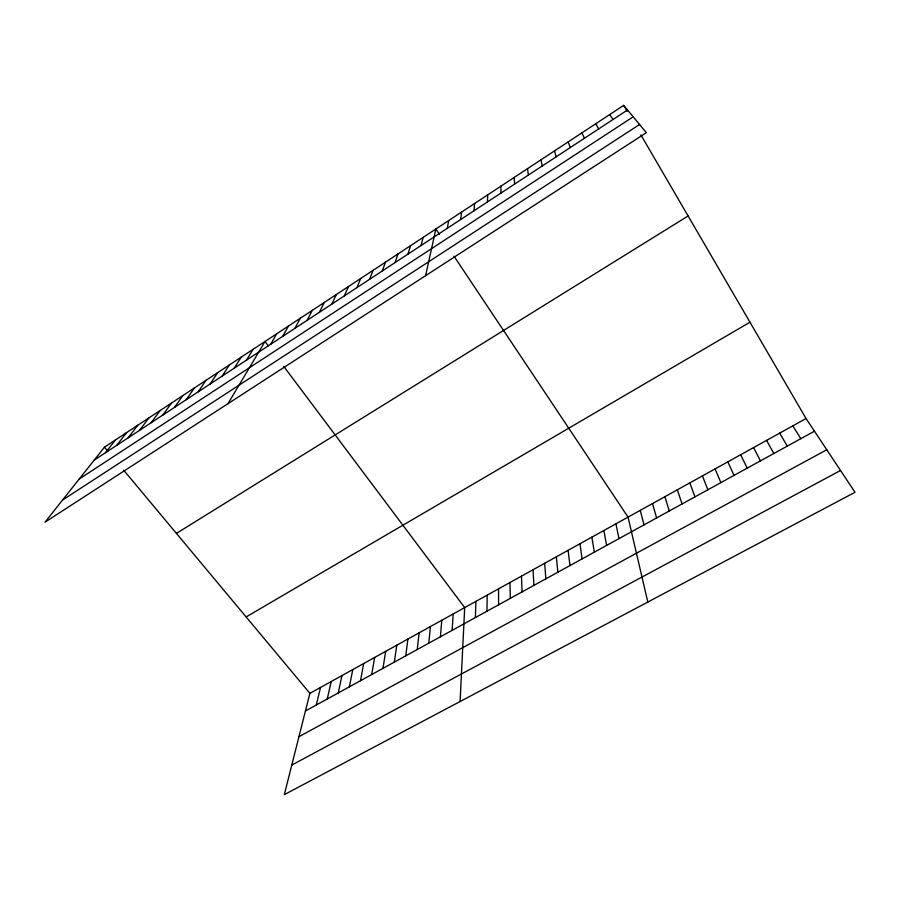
<?xml version="1.0" encoding="UTF-8"?>
<svg xmlns="http://www.w3.org/2000/svg" width="900" height="900" viewBox="0 0 900 900"><rect width="100%" height="100%" fill="white"/><g stroke="black" fill="none" stroke-linecap="round" stroke-linejoin="round"><path stroke-width="1.35" d="M486.956 611.201L487.204 595.125M475.391 617.558L475.909 601.369M487.429 201.949L487.688 194.884M460.091 701.516L464.692 607.59L283.793 366.469M452.115 630.349L453.195 613.957M440.415 636.784L441.776 620.28M473.963 210.791L474.604 203.501M428.782 643.174L430.425 626.569M417.229 649.53L419.13 632.824M405.743 655.841L407.914 639.034M460.586 219.578L461.599 212.062M394.324 662.119L396.765 645.21M382.973 668.363L385.673 651.352M371.689 674.561L374.659 657.45M447.3 228.296L448.695 220.556M360.484 680.726L363.701 663.525M349.335 686.846L352.811 669.555M338.265 692.933L341.978 675.551M425.599 275.67L435.87 229.005L439.493 234.439M327.251 698.985L331.211 681.514M316.305 705.004L320.512 687.442M806.051 418.522L309.881 693.337L284.321 794.644L855 492.289L806.051 418.522L640.901 134.91M421.02 245.542L423.135 237.386M408.015 254.081L410.479 245.711M395.1 262.564L397.912 253.991M382.275 270.99L385.425 262.204M369.54 279.349L373.027 270.371M356.884 287.651L360.709 278.483M344.317 295.909L348.48 286.537M331.841 304.099L336.319 294.536M319.444 312.233L324.248 302.49M307.125 320.321L312.244 310.387M294.896 328.354L300.33 318.229M282.746 336.33L288.484 326.025M270.675 344.25L276.727 333.765M228.004 403.65L265.039 341.46L268.312 345.836M246.42 360.18L253.069 349.335M234.236 368.179L241.189 357.165M222.131 376.121L229.388 364.939M210.116 384.007L217.654 372.656M198.169 391.849L205.999 380.329M186.311 399.634L194.422 387.945M174.532 407.374L182.925 395.516M162.833 415.058L171.495 403.043M151.2 422.685L160.144 410.512M139.657 430.267L148.871 417.938M128.183 437.805L137.666 425.317M116.786 445.286L126.529 432.641M105.469 452.711L115.47 439.931M104.468 447.165L45 522.191L646.346 132.683L623.689 105.356L104.468 447.165L107.831 451.192M94.219 460.103L627.525 109.98M79.211 479.036L633.184 116.809M62.516 500.085L639.562 124.492M176.422 533.396L688.106 215.977M246.127 616.939L749.959 322.2M305.426 710.989L814.455 431.179M298.935 736.695L826.785 449.752M291.78 765.067L840.521 470.475M123.705 470.216L309.881 693.337M609.66 114.593L613.046 119.475M453.994 256.185L628.043 517.106L647.798 602.077M792.81 425.858L800.82 438.671M779.659 433.147L787.286 446.108M623.689 105.356L627.143 111.296M595.721 123.772L598.691 128.903M766.575 440.381L773.831 453.51M753.592 447.581L760.466 460.856M740.678 454.725L747.191 468.146M581.884 132.874L584.426 138.274M727.852 461.835L733.995 475.402M715.095 468.9L720.889 482.603M702.428 475.909L707.873 489.769M568.148 141.919L570.274 147.566M689.839 482.884L694.935 496.879M677.329 489.814L682.076 503.944M664.898 496.699L669.296 510.964M554.501 150.907L556.211 156.791M652.534 503.55L656.606 517.95M640.249 510.345L643.995 524.88M540.956 159.817L542.261 165.949M615.915 523.834L618.998 538.616M603.855 530.505L606.623 545.423M591.874 537.142L594.315 552.184M527.501 168.683L528.401 175.05M579.96 543.746L582.097 558.9M568.125 550.305L569.947 565.582M556.346 556.819L557.865 572.22M544.658 563.299L545.873 578.812M514.136 177.48L514.642 184.084M533.025 569.745L533.947 585.371M521.46 576.146L522.09 591.885M509.974 582.502L510.311 598.365M500.873 186.21L500.985 193.05M498.555 588.836L498.6 604.8"/></g></svg>
